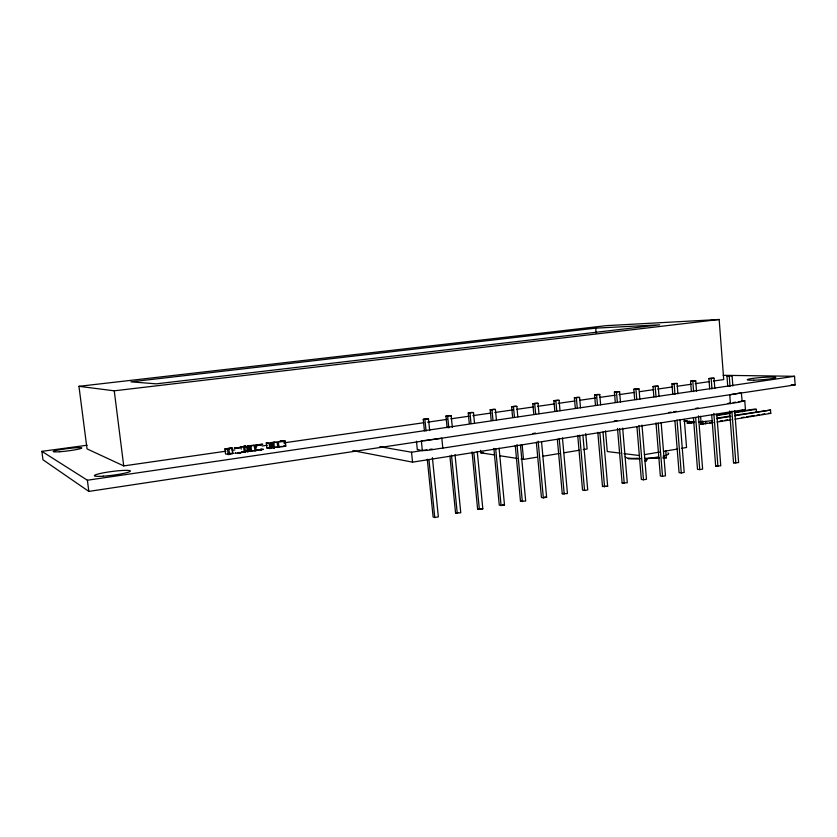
<?xml version="1.0" encoding="UTF-8"?>
<svg xmlns="http://www.w3.org/2000/svg" width="837" height="837" viewBox="0 0 837 837"><rect width="100%" height="100%" fill="white"/><g stroke="black" fill="none" stroke-linecap="round" stroke-linejoin="round"><path stroke-width="1.26" d="M644.825 460.81L646.164 460.978L647.911 458.456L659.378 458.059M280.322 446.644L285.835 446.142L284.58 446.205M285.25 441.12L282.916 441.633M279.087 446.676L279.997 446.393M256.98 444.792L261.542 444.374L260.569 444.719M240.617 452.681L239.759 452.901M278.512 441.654L284.277 440.89L280.06 441.256M240.073 447.533L238.545 447.879M241.924 452.514L239.256 452.984M241.276 447.429L234.245 448.077L241.338 447.293M279.704 441.528L280.521 441.298M263.341 449.417L256.31 450.055L256.969 449.762M273.103 447.575L273.835 447.376M284.57 446.309L283.481 446.56M284.005 441.277L278.554 441.769M741.31 392.72L742.178 401.341L737.847 402.388L442.815 448.119C435.02 448.758 423.48 452.294 417.872 449.459M250.211 450.724L249.133 445.797L250.389 445.504M235.636 452.848L234.883 453.235L239.654 453.037M740.504 392.94L729.759 394.802L730.429 403.633M273.165 447.376C271.648 448.444 270.487 441.758 273.124 442.25M250.681 450.62L256.143 450.63L255.557 445.535L253.977 445.19M261.154 449.793L262.138 449.459L260.767 449.333M449.919 456.144L455.558 512.997L457.881 512.568M472.047 451.865L477.603 509.022L482.813 508.844L477.268 451.593M515.268 445.556L520.478 501.248L522.696 500.85M557.369 439.467L562.265 493.746L564.41 493.359M597.806 432.31L602.504 486.485L607.662 486.287L602.985 432.007M617.497 428.418L622.132 482.949L624.182 482.583M711.68 414.597L715.656 466.052L717.539 465.707M729.602 410.988L733.526 462.83L735.388 462.495M520.478 501.248L525.678 501.06L520.478 445.274M536.36 442.218L541.434 497.471L543.349 497.869L546.624 497.272L541.57 441.936M636.926 426.64L641.341 479.455L643.465 479.779L646.488 479.235L641.979 425.05M655.999 422.852L660.351 476.023L662.517 476.337L665.488 475.803L661.157 422.549M674.946 421.168L679.079 472.643L681.276 472.957L684.206 472.424L679.979 419.578M693.423 417.475L697.503 469.316L699.742 469.62L702.62 469.097L698.456 415.874M715.656 466.052L720.762 465.822L716.807 414.284M733.526 462.83L738.621 462.599L734.708 410.674M427.278 459.178L433.127 517.036L434.78 517.517L438.347 516.868L432.394 457.619M455.558 512.997L460.768 512.819L455.025 454.575M477.603 509.022L482.813 508.844M493.872 448.423L499.27 505.109L501.091 505.538L504.481 504.931L499.093 448.14M562.265 493.746L567.444 493.548L562.454 437.887M577.718 435.481L582.542 490.084L584.55 490.461L587.72 489.886L582.908 435.188M602.504 486.485L607.662 486.287M622.132 482.949L627.29 482.74L622.665 428.115M261.207 444.729L262.776 444.227L255.745 445.002L261.207 444.729L259.941 444.813M240.292 452.932L239.361 452.963M255.557 445.535L249.803 445.765A5.493 0.544 -6.6 0 0 249.897 445.933L251.006 446.194L251.592 451.289L248.359 450.955L247.773 445.88L248.851 445.723L249.436 450.798L248.359 450.955M274.159 447.324L278.941 447.324L278.365 442.271L272.58 442.501A5.43 0.534 -6.5 0 0 272.716 442.658L273.877 442.909L274.452 447.973L271.125 447.659L270.55 442.616L271.606 442.47L272.182 447.502L271.125 447.659M261.688 449.835L260.746 449.982M644.417 454.658L659.734 452.043M663.563 451.394L677.614 449.009M681.444 448.35L686.549 447.481L684.31 419.431M250.671 445.577L253.893 445.179M273.427 442.313L274.097 442.103M284.141 446.016L284.842 445.901L284.12 445.891M520.991 459.011L523.502 459.398L537.5 457.107M542.585 456.27L559.116 453.56M564.211 452.723L579.476 450.222M583.284 449.595L587.103 448.967L585.743 433.493M700.611 421.639L700.81 424.16L702.599 423.867M704.639 423.543L707.192 423.135M709.745 422.716L712.297 422.308M719.956 421.074L722.509 420.655M725.062 420.247L727.615 419.829M741.666 417.569L744.219 417.15M746.771 416.742L754.43 415.508M756.983 415.089L759.536 414.681M762.088 414.273L764.641 413.855M700.81 424.16L713.218 422.675M717.047 422.047L731.119 419.776M734.949 419.159L770.762 413.373L770.521 410.046L735.022 415.236M717.142 418.102L729.916 416.062M687.083 420.551L687.282 423.135L692.429 422.319M716.786 418.657L730.858 416.407M734.698 415.79L770.521 410.046M687.282 423.135L694.543 422.476M698.487 422.235L712.528 420.582M352.827 450.63L412.547 462.15L745.422 409.492L744.773 400.777L742.157 400.661M716.629 415.1L730.795 412.85M734.656 412.233L753.97 409.167L756.188 409.293L756.428 412.557M480.574 450.369L480.815 452.827L483.378 452.419M716.2 415.644L730.387 413.384M734.258 412.777L756.188 409.293M683.892 421.095L686.445 420.687M379.81 446.707L411.532 452.221L427.037 449.835M429.622 449.427L432.206 449.03M532.949 433.482L535.534 433.085M614.316 420.917L616.9 420.519M668.564 412.536L671.148 412.139M673.733 411.741L676.317 411.344M695.683 408.351L698.267 407.954M727.981 403.371L730.565 402.974M733.139 402.566L735.723 402.168M738.307 401.77L744.773 400.777M87.163 445.232L41.85 451.352L42.969 459.785L88.827 491.413L795.15 384.894L794.543 376.294L723.137 375.311M41.85 451.352L87.383 480.229L794.543 376.294M713.375 381.055L723.723 379.569L719.161 319.483L606.511 325.645L78.95 386.317L87.027 448.883L123.719 465.906L225.875 451.206M232.341 450.275L234.925 449.908M254.322 447.115L256.907 446.738M262.086 445.995L267.254 445.253M285.354 442.647L423.721 422.737M427.602 422.183L447 419.389M450.871 418.824L468.982 416.219M472.863 415.665L490.963 413.059M494.845 412.505L512.945 409.9M516.827 409.335L533.64 406.918M537.511 406.363L554.324 403.947M558.206 403.382L575.019 400.965M580.187 400.222L595.703 397.983M599.585 397.429L615.101 395.2M618.982 394.635L634.498 392.407M639.667 391.664L653.896 389.613M657.777 389.059L671.996 387.008M677.175 386.265L691.393 384.214M695.275 383.66L709.494 381.609M229.328 453.539L231.472 453.225M244.561 451.206L246.141 451.133M266.857 447.973L271.083 448.465L270.508 443.39L266.281 442.94L266.857 447.973L268.154 447.785M244.938 451.3L246.507 451.227M229.171 453.916L232.979 453.487L232.069 448.297M232.979 453.487L228.302 454.167L229.516 454.501L228.909 449.364L227.706 449.04M232.665 453.403L231.954 447.973L224.933 448.862L225.54 453.957L229.516 454.501M245.461 452.189L241.506 451.645L245.461 452.189L244.718 446.32L247.94 446.634L248.526 451.739L245.304 451.394M251.592 451.289L250.483 451.017A5.493 0.565 -6.6 0 1 250.347 450.965L256.143 450.63M424.422 430.898L423.26 419.316L426.86 418.803L428.502 418.981L429.674 430.574M447.104 427.717L445.954 416.083L449.49 415.581L451.195 415.738L452.346 427.393M469.264 423.292L468.249 412.903L471.733 412.411L473.491 412.557L474.495 422.967M491.162 420.08L490.179 409.774L493.6 409.293L495.41 409.429L496.393 419.755M512.6 417.067L511.627 406.698L514.985 406.227L516.847 406.353L517.821 416.732M533.765 413.959L532.824 403.685L536.13 403.214L538.034 403.329L538.976 413.624M554.816 411.04L553.885 400.693L557.128 400.232L559.085 400.337L560.016 410.695M575.301 408.174L574.381 397.774L577.582 397.313L579.581 397.418L580.501 407.839M595.452 405.213L594.563 394.897L597.702 394.447L599.752 394.541L600.642 404.878M615.289 402.451L614.41 392.061L617.497 391.622L619.589 391.706L620.468 402.105M634.676 399.584L633.808 389.278L636.863 388.849L638.987 388.923L639.845 399.239M653.885 396.916L653.027 386.537L656.03 386.119L658.196 386.181L659.043 396.571M672.77 394.143L671.944 383.848L674.904 383.419L677.102 383.482L677.928 393.788M691.383 391.559L690.567 381.191L693.475 380.772L695.714 380.825L696.52 391.203M709.692 388.87L708.897 378.575L711.764 378.167L714.034 378.209L714.819 388.514M727.74 386.37L726.955 376.001L729.77 375.604L732.072 375.635L732.856 386.014M423.26 419.316L428.502 418.981M445.954 416.083L451.195 415.738M468.249 412.903L473.491 412.557M490.179 409.774L495.41 409.429M511.627 406.698L516.847 406.353M532.824 403.685L538.034 403.329M553.885 400.693L559.085 400.337M574.381 397.774L579.581 397.418M594.563 394.897L599.752 394.541M614.41 392.061L619.589 391.706M633.808 389.278L638.987 388.923M653.027 386.537L658.196 386.181M671.944 383.848L677.102 383.482M690.567 381.191L695.714 380.825M708.897 378.575L714.034 378.209M726.955 376.001L732.072 375.635M240.91 446.571L244.864 447.073L240.91 446.571L241.213 449.113M231.954 447.973L226.576 448.747L232.383 448.37M224.933 448.862L228.909 449.364M244.718 446.32L247.94 446.634M247.773 445.88L251.006 446.194M266.281 442.94L270.508 443.39M270.55 442.616L273.877 442.909M274.421 442.177L278.365 442.271M283.199 446.602L279.119 446.801M274.609 447.261L277.476 447M260.412 449.908L257.566 449.929M238.911 453.037L238.137 453.12M282.519 441.57L279.725 441.601M259.826 444.824L257.032 444.886M238.315 447.91L235.521 447.858L240.093 447.45M238.106 452.545L240.69 452.555M78.95 386.317L114.25 390.816L719.161 319.483M595.714 328.146L130.896 381.839L156.268 383.838L659.671 324.819L595.714 328.146L596.143 333.105M424.349 440.534L441.821 438.232L442.815 448.119M260.652 449.207L263.362 449.291M422.622 440.68L421.335 440.712L422.34 450.62M638.223 458.247L628.043 458.613L639.907 458.728M653.624 457.693L658.865 457.504M662.841 457.933L666.315 457.818L665.718 450.484M791.258 384.8L795.15 384.894M768.471 413.237L770.762 413.373M684.373 421.199L694.637 421.953M689.939 422.716L692.042 422.873M663.322 457.452L666.315 457.818M620.091 453.131L607.285 451.541L605.507 430.888M623.942 453.612L639.311 455.527M480.815 452.827L494.625 454.951M499.647 455.726L517.224 458.435M544.709 496.875L546.624 497.272M277.769 447.063L278.941 447.324M274.452 447.973L273.291 447.711A5.43 0.555 -6.5 0 1 273.134 447.659L273.134 447.659M502.66 504.502L504.481 504.931M87.383 480.229L88.827 491.413M114.25 390.816L123.719 465.906M227.57 449.553L228.166 454.7M246.737 446.801L247.323 451.917M243.661 447.24L244.247 452.357M254.364 445.713L254.95 450.808M249.803 446.362L250.389 451.467M285.804 446.048L285.239 441.015L284.015 441.172L284.298 443.694M277.183 442.438L277.758 447.492M272.695 443.076L273.27 448.14M269.2 443.579L269.786 448.653M411.532 452.221L412.547 462.15M424.893 419.494L426.064 431.107M428.931 459.482L434.78 517.517M416.46 441.193L417.328 449.783M447.649 416.251L448.799 427.916M451.488 455.129L457.264 513.458M470.007 413.059L471.001 423.344M473.878 452.901L479.36 509.461M491.989 409.921L492.972 420.258M495.671 448.684L501.091 505.538M522.131 444.604L523.502 459.398M513.479 406.834L514.452 417.224M517.004 444.51L522.34 501.666M534.728 403.8L535.67 414.106M538.149 441.172L543.349 497.869M555.831 400.808L556.762 411.176M559.21 438.4L564.222 494.133M576.379 397.868L577.289 408.163M579.675 435.167L584.55 490.461M596.593 394.991L597.492 405.338M599.847 432.509L604.544 486.852M616.482 392.145L617.371 402.566M619.579 428.607L624.224 483.294M645.965 458.519L646.164 460.978M635.932 389.351L636.79 399.688M638.945 425.531L643.465 479.779M655.193 386.61L656.041 397.01M658.164 423.02L662.517 476.337M689.207 421.063L689.385 423.302M674.141 383.901L674.967 394.227M677.039 420.038L681.276 472.957M711.168 378.617L711.963 388.933M713.846 413.447L717.926 466.335M705.476 421.367L705.675 423.888M702.714 420.906L702.986 424.328M700.579 416.261L701.061 422.423M692.795 381.243L693.611 391.632M695.662 417.632L699.742 469.62M729.247 376.033L730.031 386.432M731.894 411.124L735.828 463.102M742.398 409.628L742.555 411.762M667.874 452.943A21.772 3.003 -4.2 0 1 663.124 456.113M658.29 457.023A21.772 3.003 -4.2 0 1 644.678 458.435M640.064 458.624A21.772 3.003 -4.2 0 1 625.417 456.489M245.168 445.964L243.965 446.131L245.168 445.964M753.656 380.197A14.313 1.14 -4.4 0 0 775.815 377.623A14.313 1.14 -4.4 0 0 755.246 378.094A14.313 1.14 -4.4 0 0 753.656 380.197M103.233 476.18A18.194 1.904 -7.4 0 0 130.405 471.043A18.194 1.904 -7.4 0 0 103.453 472.832A18.194 1.904 -7.4 0 0 103.233 476.18M59.772 451.729A14.407 1.161 -7.2 0 0 81.775 448.046A14.407 1.161 -7.2 0 0 60.923 449.563A14.407 1.161 -7.2 0 0 59.772 451.729"/></g></svg>
